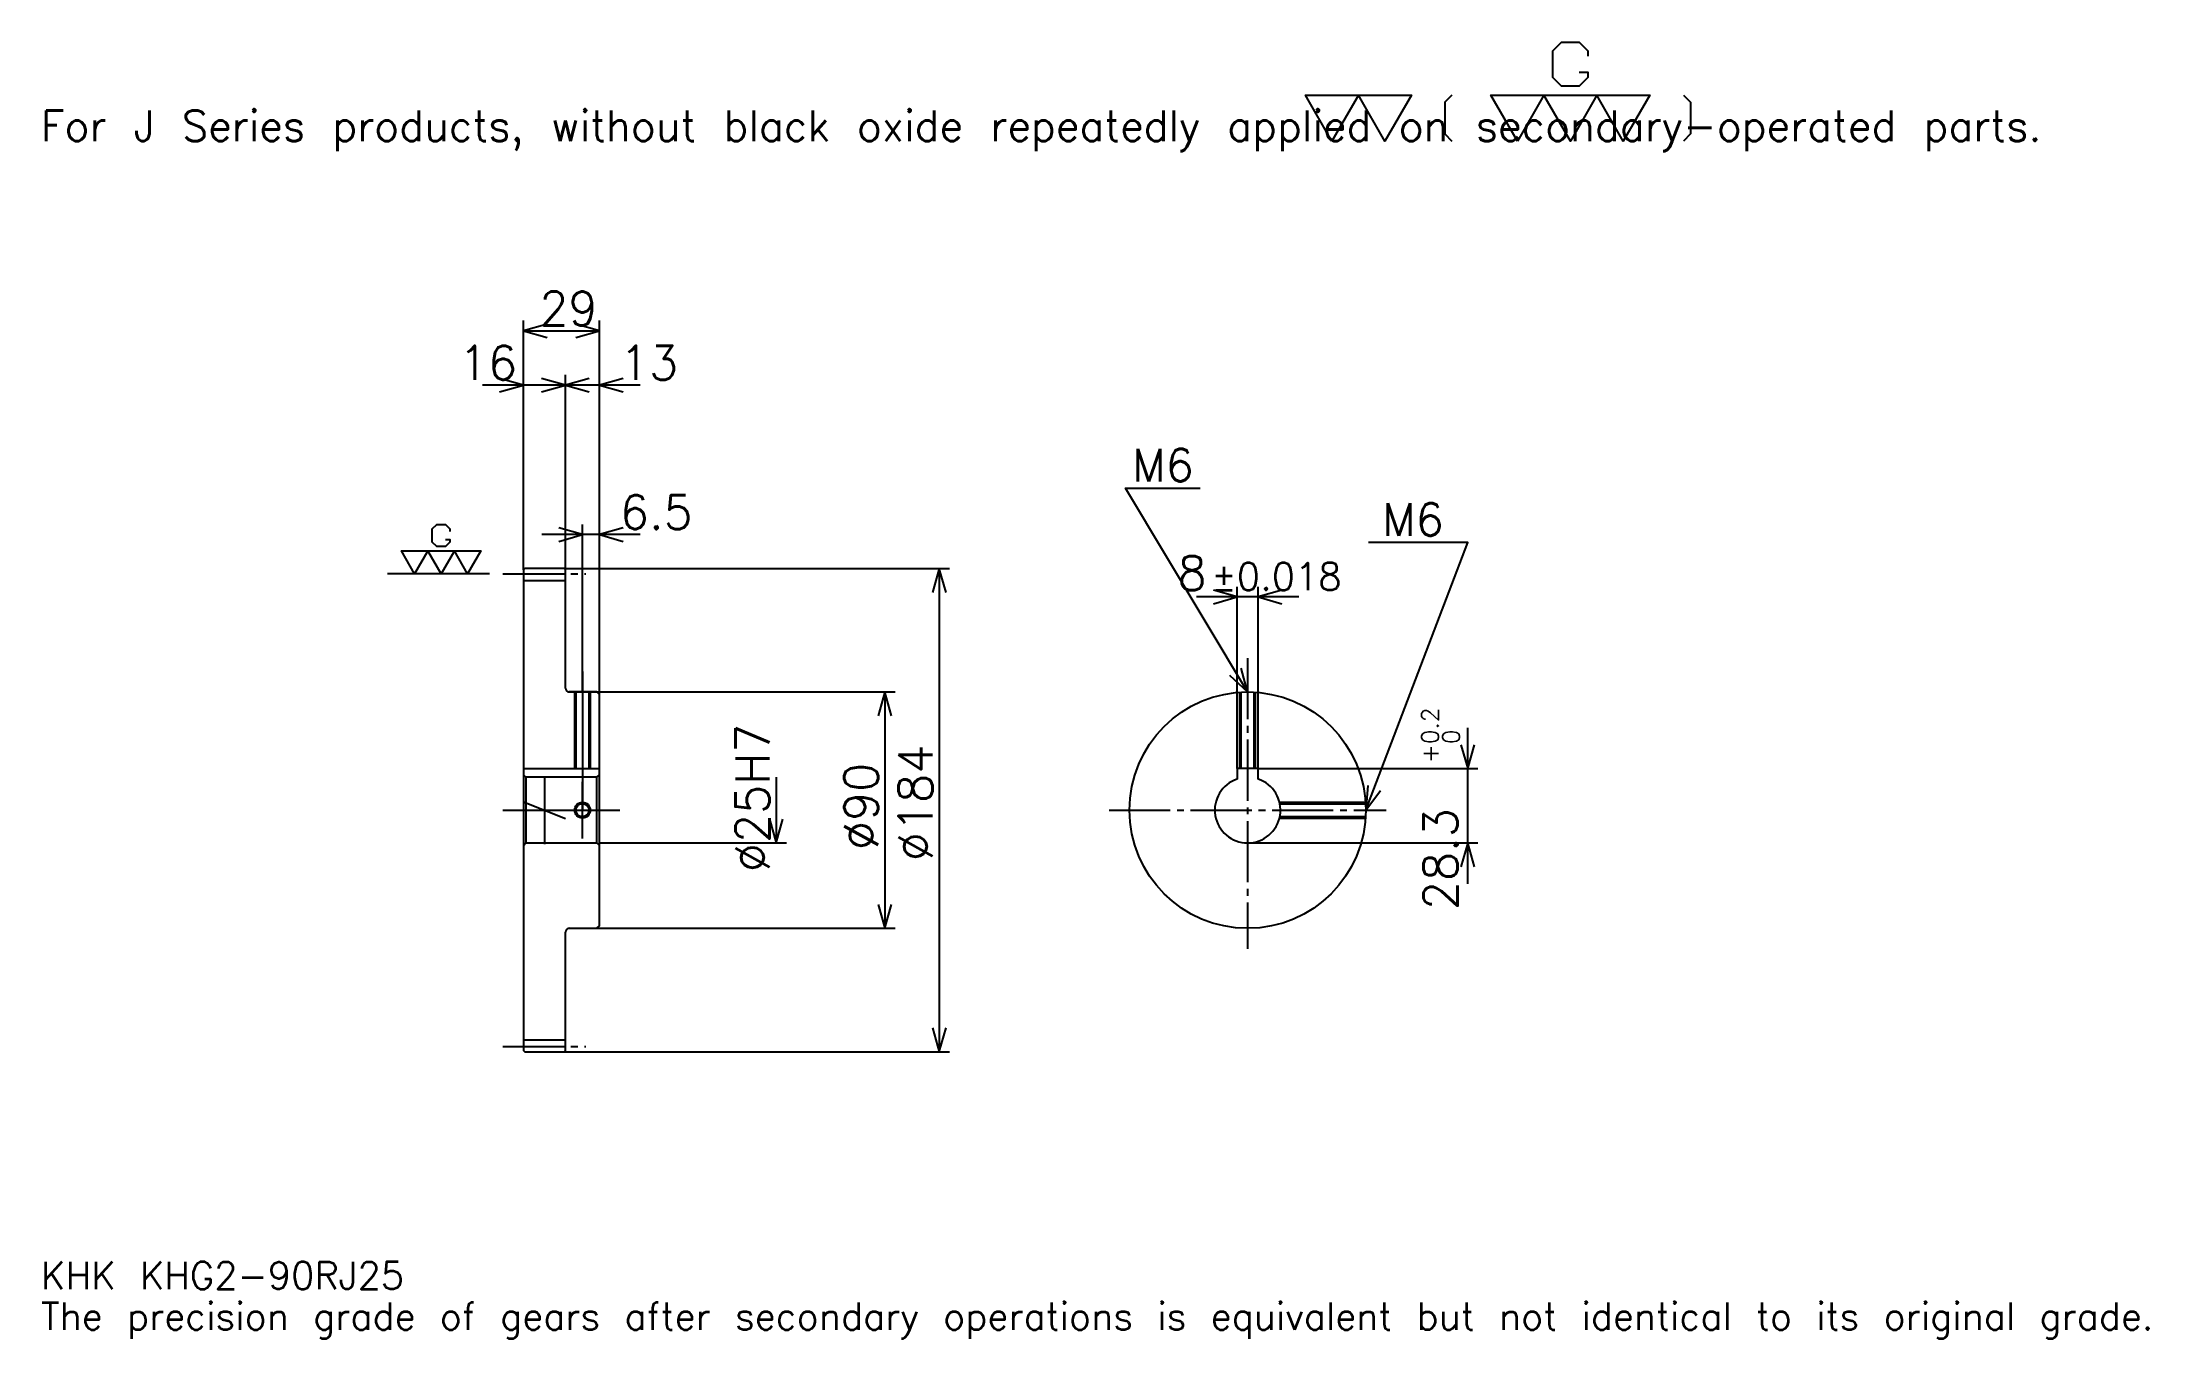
# Model space of a CAD drawing. Extents: x 26 to 828, y 9 to 503.
import ezdxf

# ---------------------------------------------------------------- set-up
doc = ezdxf.new("R2010")
doc.units = 0
doc.linetypes.add('DASHDOT', pattern=[31.04348, 23.282609, -2.586957, 2.586957, -2.586957])
doc.layers.get('0').update_dxf_attribs({"linetype": 'CONTINUOUS'})
doc.layers.add('DASHDOT', color=6, linetype='DASHDOT')
doc.styles.add('KANJI', font='TXT', dxfattribs={"bigfont": 'BIGFONT'})

msp = doc.modelspace()

# ---------------------------------------------------------------- linework, layer by layer
at = {"color": 5}
for p, q in [((209.543472, 302.836945), (209.543472, 397.260864)), ((209.543472, 393.380432), (238.543472, 393.380432)), ((238.543472, 302.836945), (238.543472, 397.260864)), ((241.065216, 372.684753), (194.021729, 372.684753)), ((254.065216, 372.684753), (210.021729, 372.684753)), ((225.543472, 302.836945), (225.543472, 376.565186)), ((254.065216, 315.771729), (216.521729, 315.771729)), ((232.043472, 302.836945), (232.043472, 319.652161)), ((209.543472, 302.336945), (209.543472, 302.836945)), ((225.043472, 302.836945), (238.543472, 302.836945)), ((225.543472, 302.336945), (225.543472, 302.836945)), ((232.043472, 255.836945), (232.043472, 302.836945)), ((232.043472, 255.836945), (232.043472, 302.836945)), ((238.543472, 302.836945), (371.771729, 302.836945)), ((238.543472, 254.836945), (238.543472, 302.836945)), ((367.891296, 302.836945), (367.891296, 118.836945)), ((504.847839, 292.054321), (465.804382, 292.054321)), ((481.326111, 226.636948), (481.326111, 295.934753)), ((489.326111, 226.636948), (489.326111, 295.934753)), ((227.043472, 255.836945), (238.543472, 255.836945)), ((238.543472, 255.836945), (351.07608, 255.836945)), ((347.195648, 255.836945), (347.195648, 165.836945)), ((569.130432, 182.815201), (569.130432, 242.158691)), ((489.326111, 226.636948), (573.010864, 226.636948)), ((305.804352, 223.336945), (305.804352, 198.336945)), ((238.543472, 198.336945), (309.684784, 198.336945)), ((485.326111, 198.336945), (573.010864, 198.336945)), ((227.043472, 165.836945), (238.543472, 165.836945)), ((238.543472, 165.836945), (351.07608, 165.836945)), ((225.043472, 118.836945), (238.543472, 118.836945)), ((238.543472, 118.836945), (371.771729, 118.836945))]:
    msp.add_line(p, q, dxfattribs=at)
at = {"color": 7}
for p, q in [((196.608688, 300.836945), (157.804337, 300.836945)), ((217.543472, 223.771729), (217.543472, 197.902161))]:
    msp.add_line(p, q, dxfattribs=at)
at = {"color": 4}
for p, q in [((209.543472, 298.336945), (225.543472, 298.336945)), ((209.543472, 226.636948), (238.543472, 226.636948)), ((210.543472, 223.336945), (210.543472, 198.336945)), ((237.543472, 223.336945), (238.543472, 224.336945)), ((237.543472, 198.336945), (238.543472, 197.336945)), ((209.543472, 123.336945), (225.543472, 123.336945))]:
    msp.add_line(p, q, dxfattribs=at)
at = {"color": 7}
for points in [[(611.556519, 491.883911), (614.919556, 491.883911), (614.919556, 489.866089), (611.556519, 486.503021), (604.830444, 486.503021), (601.467407, 489.866089), (601.467407, 499.9552), (604.830444, 503.318237), (611.556519, 503.318237), (614.919556, 499.9552), (614.919556, 497.937378)], [(517.391296, 465.652161), (507.302155, 483.139984), (547.658691, 483.139984), (537.56958, 465.652161), (527.480408, 483.139984), (517.391296, 465.652161)], [(563.128662, 483.139984), (560.438232, 480.449554), (560.438232, 468.34259), (563.128662, 465.652161)], [(588.015198, 465.652161), (577.926086, 483.139984), (638.460876, 483.139984), (628.371704, 465.652161), (618.282593, 483.139984), (608.193481, 465.652161), (598.10437, 483.139984), (588.015198, 465.652161)], [(651.240417, 483.139984), (653.930847, 480.449554), (653.930847, 468.34259), (651.240417, 465.652161)], [(179.922821, 313.95282), (181.60434, 313.95282), (181.60434, 312.943909), (179.922821, 311.26239), (176.559784, 311.26239), (174.87825, 312.943909), (174.87825, 317.988464), (176.559784, 319.669983), (179.922821, 319.669983), (181.60434, 317.988464), (181.60434, 316.979553)], [(168.152161, 300.836945), (163.107605, 309.580872), (193.375, 309.580872), (188.330429, 300.836945), (183.285858, 309.580872), (178.241302, 300.836945), (173.196732, 309.580872), (168.152161, 300.836945)]]:
    msp.add_lwpolyline(points, dxfattribs=at)
at = {"color": 5}
for points in [[(218.597824, 395.967407), (209.543472, 393.380432), (218.597824, 390.793457)], [(229.48912, 390.793457), (238.543472, 393.380432), (229.48912, 395.967407)], [(200.48912, 370.097809), (209.543472, 372.684753), (200.48912, 375.271729)], [(216.48912, 370.097809), (225.543472, 372.684753), (216.48912, 375.271729)], [(234.597824, 375.271729), (225.543472, 372.684753), (234.597824, 370.097809)], [(247.597824, 375.271729), (238.543472, 372.684753), (247.597824, 370.097809)], [(485.326111, 255.836945), (438.760864, 333.445648), (467.217407, 333.445648)], [(222.98912, 313.184753), (232.043472, 315.771729), (222.98912, 318.358704)], [(247.597824, 318.358704), (238.543472, 315.771729), (247.597824, 313.184753)], [(530.326111, 210.836945), (569.130432, 312.75), (531.36084, 312.75)], [(370.478271, 293.782593), (367.891296, 302.836945), (365.304321, 293.782593)], [(472.271729, 289.467377), (481.326111, 292.054321), (472.271729, 294.641296)], [(498.380432, 294.641296), (489.326111, 292.054321), (498.380432, 289.467377)], [(478.449402, 262.27002), (485.326111, 255.836945), (482.885986, 264.931946)], [(349.782593, 246.782593), (347.195648, 255.836945), (344.608704, 246.782593)], [(566.543518, 235.691284), (569.130432, 226.636948), (571.717407, 235.691284)], [(531.13031, 220.219208), (530.326111, 210.836945), (535.965637, 218.378128)], [(303.217377, 207.391296), (305.804352, 198.336945), (308.391296, 207.391296)], [(571.717407, 189.282593), (569.130432, 198.336945), (566.543518, 189.282593)], [(344.608704, 174.891296), (347.195648, 165.836945), (349.782593, 174.891296)], [(365.304321, 127.891296), (367.891296, 118.836945), (370.478271, 127.891296)]]:
    msp.add_lwpolyline(points, dxfattribs=at)
at = {"color": 4}
for points in [[(225.543472, 257.336945), (225.543472, 302.336945), (225.043472, 302.836945), (210.043472, 302.836945), (209.543472, 302.336945), (209.543472, 197.336945)], [(227.043472, 165.836945), (237.543472, 165.836945), (238.543472, 166.836945), (238.543472, 254.836945), (237.543472, 255.836945), (227.043472, 255.836945)], [(229.043472, 255.836945), (229.043472, 226.636948)], [(229.583466, 255.836945), (229.583466, 226.636948)], [(234.503479, 255.836945), (234.503479, 226.636948)], [(235.043472, 255.836945), (235.043472, 226.636948)], [(482.326111, 226.636948), (482.326111, 255.736832)], [(482.866089, 226.636948), (482.866089, 255.769653)], [(487.786072, 226.636948), (487.786072, 255.769653)], [(488.326111, 226.636948), (488.326111, 255.736832)], [(489.326111, 222.679657), (489.326111, 226.636948), (481.326111, 226.636948), (481.326111, 222.679657)], [(209.543472, 197.336945), (210.543472, 198.336945), (237.543472, 198.336945), (237.543472, 223.336945), (210.543472, 223.336945), (209.543472, 224.336945)], [(497.460754, 213.836945), (530.225952, 213.836945)], [(497.581665, 213.296951), (530.258789, 213.296951)], [(497.460754, 207.836945), (530.225952, 207.836945)], [(497.581665, 208.376938), (530.258789, 208.376938)], [(209.543472, 197.336945), (209.543472, 119.336945), (210.043472, 118.836945), (225.043472, 118.836945), (225.543472, 119.336945), (225.543472, 164.336945)]]:
    msp.add_lwpolyline(points, dxfattribs=at)
for centre, radius in [((485.326111, 210.836945), 45), ((232.043472, 210.836945), 2.46)]:
    msp.add_circle(centre, radius, dxfattribs=at)
at = {"color": 7}
msp.add_circle((232.043472, 210.836945), 3, dxfattribs=at)
at = {"color": 4}
for centre, radius, start, end in [((227.043472, 257.336945), 1.5, 180, 270), ((485.326111, 210.836945), 12.5, 108.662925185, 71.337074815), ((227.043472, 164.336945), 1.5, 90, 180)]:
    msp.add_arc(centre, radius, start, end, dxfattribs=at)
at = {"layer": 'DASHDOT', "color": 7}
for p, q in [((201.782608, 300.836945), (233.304337, 300.836945)), ((485.326111, 268.771729), (485.326111, 158.07608)), ((232.043472, 255.836945), (232.043472, 210.836945)), ((201.782608, 210.836945), (246.304337, 210.836945)), ((209.543472, 213.988235), (225.543472, 207.685654)), ((432.565216, 210.836945), (538.086975, 210.836945)), ((201.782608, 120.836945), (233.304337, 120.836945))]:
    msp.add_line(p, q, dxfattribs=at)
for points in [[(232.043472, 263.597809), (232.043472, 218.876068)], [(232.043472, 200.07608), (232.043472, 221.597809)], [(221.282608, 210.836945), (242.804352, 210.836945)]]:
    msp.add_lwpolyline(points, dxfattribs=at)

# ---------------------------------------------------------------- texts
at = {"color": 7, "style": 'KANJI'}
for s, height, p in [('For J Series products, without black oxide repeatedly applied on secondary-operated parts.', 11.641304, (25.869566, 465.652161)), ('29', 12.934783, (215.635864, 395.450012)), ('16', 12.934783, (184.967377, 374.754333)), ('13', 12.934783, (246.304352, 374.754333)), ('M6', 12.417392, (441.347839, 336.032593)), ('6.5', 12.934783, (246.304352, 317.841309)), ('M6', 12.417392, (536.53479, 315.336945)), ('8', 12.934783, (458.62616, 294.641296)), ('%%p0.018', 10.347826, (471.429993, 294.641296)), ('KHK KHG2-90RJ25', 10.347826, (25.869566, 28.456522)), ('The precision grade of gears after secondary operations is equivalent but not identical to its original grade.', 10.347826, (25.869566, 12.934783))]:
    msp.add_text(s, height=height, dxfattribs=at).set_placement(p)
for s, height, p in [('0.2', 6.467391, (558.006531, 236.005585)), ('%%c25H7', 12.934783, (303.217377, 187.230957)), ('0', 6.467391, (566.026123, 236.005585)), ('%%c184', 12.934783, (365.304321, 191.434769)), ('+', 6.467391, (558.006531, 228.7621)), ('%%c90', 12.934783, (344.608704, 195.63858)), ('28.3', 12.934783, (565.25, 172.775238))]:
    msp.add_text(s, height=height, rotation=90, dxfattribs=at).set_placement(p)

doc.saveas('drawing.dxf')
